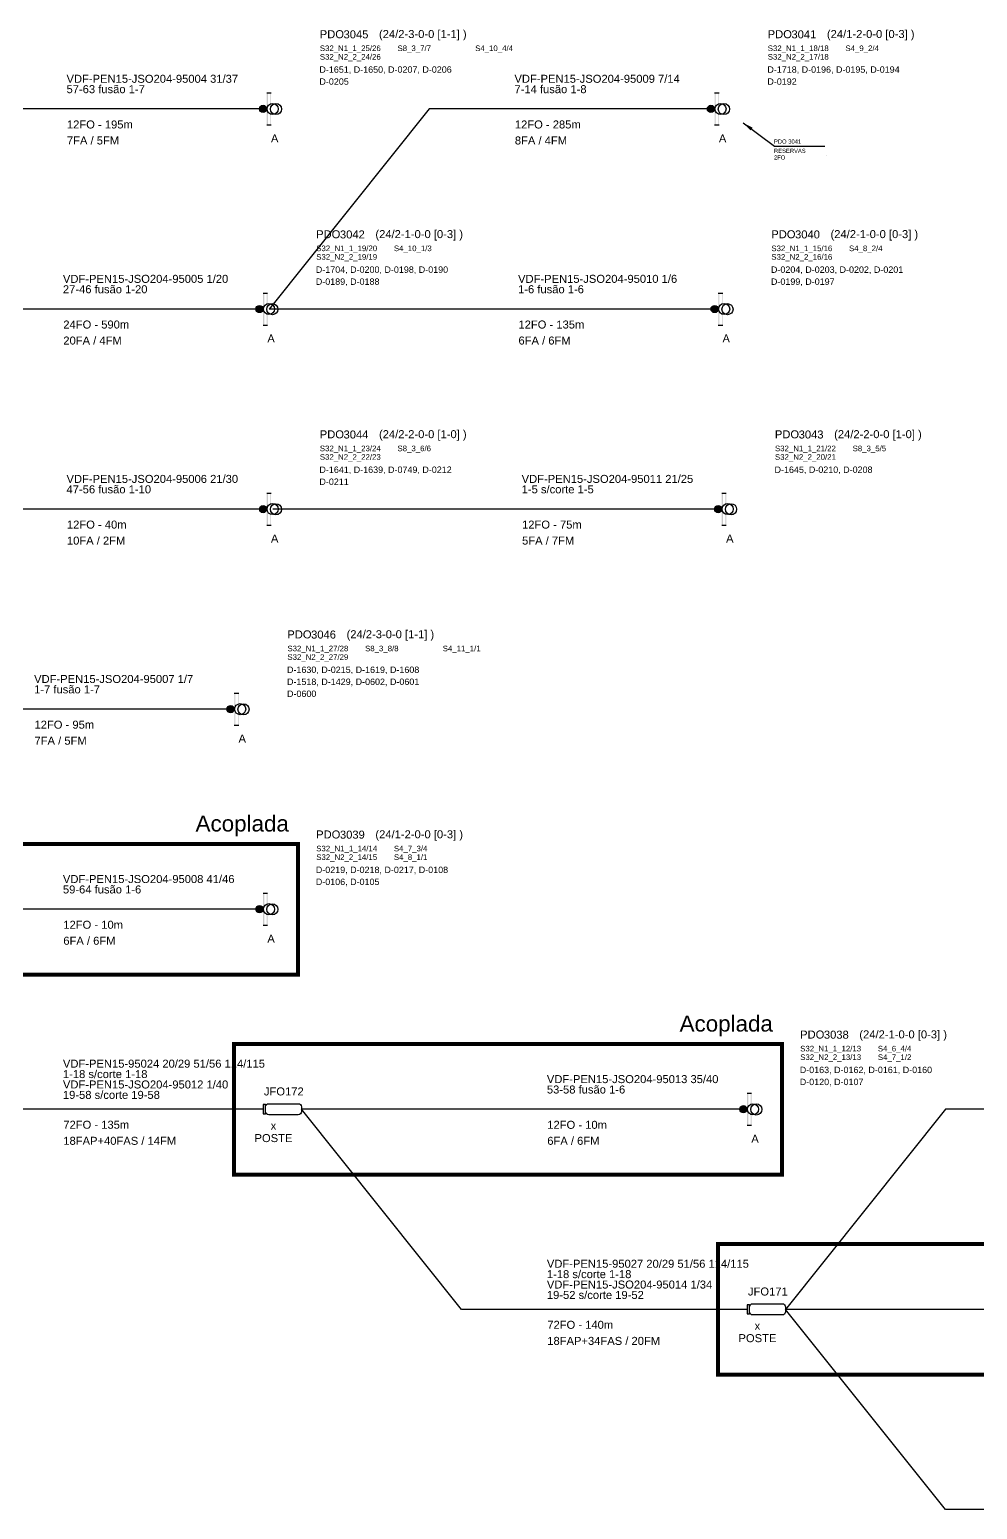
# Model space of a CAD drawing. Header units: millimetres. Extents: x 1437 to 1825, y 762 to 1002.
# Drawn here: x 1528.4 to 1646.7, y 816.6 to 1001.5 of the extents above; entities that cross this region are included whole.
import ezdxf
from ezdxf.enums import TextEntityAlignment as Align
from ezdxf.lldxf.tags import DXFTag

# ---------------------------------------------------------------- set-up
doc = ezdxf.new("R2010")
doc.units = ezdxf.units.MM
doc.layers.get('0').update_dxf_attribs({"lineweight": 5})
for name, color, linetype in [('ACOP', 3, 'Continuous'), ('Rede Secundária RESERVAS', 1, 'Continuous'), ('SINOP_AÉREO', 1, 'AEREO2'), ('SINOP_CONDUTA', 1, 'CONDUTA2'), ('SINOP_JSFO', 1, 'Continuous'), ('SINOP_PDO', 1, 'Continuous')]:
    doc.layers.add(name, color=color, linetype=linetype)
doc.styles.add('ARIAL', font='arial.ttf')
doc.styles.get("Standard").update_dxf_attribs({"font": 'arial.ttf'})
doc.styles.add('VDF', font='arial.ttf', dxfattribs={"height": 0.25})
doc.linetypes.add('AEREO2', pattern='A,1,-1,[6,LinesVod.shx,S=0,R=0,X=0,Y=0],-1,1', length=4)
tags = doc.linetypes.add('CONDUTA2', pattern='A,1,-1,[8,LinesVod.shx,S=1,R=0,X=0,Y=0],-1,1', length=4).pattern_tags.tags
tags[16:17] = [DXFTag(74, 4), DXFTag(75, 0), DXFTag(340, '0'), DXFTag(46, 1.0), DXFTag(50, 0.0), DXFTag(44, 0.0), DXFTag(45, 0.0)]
tags[14:15] = [DXFTag(74, 4), DXFTag(75, 0), DXFTag(340, '0'), DXFTag(46, 1.0), DXFTag(50, 0.0), DXFTag(44, 0.0), DXFTag(45, 0.0)]
tags[4:5] = [DXFTag(74, 4), DXFTag(75, 0), DXFTag(340, '0'), DXFTag(46, 1.0), DXFTag(50, 0.0), DXFTag(44, 0.0), DXFTag(45, 0.0)]
doc.dimstyles.new('ISO-25', dxfattribs={"dimtxt": 2.5, "dimasz": 2.5, "dimexe": 1.25, "dimexo": 0.625, "dimtad": 1, "dimtxsty": 'Standard', "dimcen": 2.5, "dimadec": 0, "dimazin": 0, "dimtfac": 1, "dimtmove": 0, "dimatfit": 3, "dimfxl": 1, "dimarcsym": 0})

# ---------------------------------------------------------------- blocks, each defined once
blk = doc.blocks.new('*U51')
blk.add_hatch(color=256).paths.add_polyline_path([(0, 0, 1), (-0.91, 0, 1)])
for p, q in [((0, 2), (0.56, 2)), ((0, -2), (0.56, -2))]:
    blk.add_line(p, q)
blk.add_circle((-0.45, 0), 0.453)
for centre in [(0.74, 0), (1.16, -0.02)]:
    blk.add_ellipse(centre, major_axis=(0, -0.695), ratio=0.99861)
for points in [[(0, 2), (0.15, 2), (0, -2), (0.15, -2)], [(0.46, -2), (0.56, -2), (0.46, 2), (0.56, 2)]]:
    blk.add_solid(points)
at = {"insert": (6.63, 9.84), "char_height": 1, "attachment_point": 1, "style": 'VDF'}
blk.add_mtext_dynamic_manual_height_columns('PDO', width=5.1324, gutter_width=12.5, heights=[0], dxfattribs=at)
at = {"style": 'VDF'}
for tag, p, height in [('JFO_PDO', (9.6, 8.82), 1), ('(CAP/N1-N2-N3-N4)', (14.03, 8.86), 1), ('PP_R', (6.59, 7.32), 0.8), ('SPLITTERS_001', (6.64, 7.23), 0.7), ('FLB', (11.42, 7.32), 0.8), ('SPLITTERS_002', (16.34, 7.23), 0.7), ('SPLITTERS_003', (26.04, 7.23), 0.7), ('SPLITTERS_004', (6.64, 6.16), 0.7), ('SPLITTERS_007', (6.64, 5.09), 0.7), ('SPLITTERS_005', (16.34, 6.16), 0.7), ('SPLITTERS_008', (16.33, 5.1), 0.7), ('SPLITTERS_006', (26.04, 6.15), 0.7), ('SPLITTERS_009', (26.03, 5.1), 0.7), ('CABO_001', (-25, 3.27), 1), ('CABO_002', (-25, 1.97), 1), ('CABO_003', (-25, 0.67), 1), ('CABO_004', (-25, -0.63), 1), ('CABO_005', (-25, -1.93), 1), ('CABO_CAP_COP', (-24.95, -2.44), 1), ('FA_FM', (-24.95, -4.44), 1)]:
    blk.add_attdef(tag, p, '', height=height, dxfattribs=at)
at = {"color": 5, "style": 'VDF'}
for tag, p in [('EDIFICIOS_001', (6.59, 4.52)), ('EDIFICIOS_002', (6.59, 3.02)), ('EDIFICIOS_003', (6.59, 1.52)), ('EDIFICIOS_004', (6.59, 0.02)), ('EDIFICIOS_005', (6.59, -1.46)), ('EDIFICIOS_006', (6.59, -2.92))]:
    blk.add_attdef(tag, p, '', height=0.8, dxfattribs=at)
at = {"style": 'VDF'}
blk.add_attdef('MODELO', text='', height=1, dxfattribs=at).set_placement((1, -4.18), align=Align.CENTER)
blk = doc.blocks.new('*U48')
blk.add_hatch(color=256).paths.add_polyline_path([(0, 0, 1), (-0.91, 0, 1)])
for p, q in [((0, 2), (0.56, 2)), ((0, -2), (0.56, -2))]:
    blk.add_line(p, q)
blk.add_circle((-0.45, 0), 0.453)
for centre in [(0.74, 0), (1.16, -0.02)]:
    blk.add_ellipse(centre, major_axis=(0, -0.695), ratio=0.99861)
for points in [[(0, 2), (0.15, 2), (0, -2), (0.15, -2)], [(0.46, -2), (0.56, -2), (0.46, 2), (0.56, 2)]]:
    blk.add_solid(points)
at = {"insert": (6.63, 9.84), "char_height": 1, "attachment_point": 1, "style": 'VDF'}
blk.add_mtext_dynamic_manual_height_columns('PDO', width=5.1324, gutter_width=12.5, heights=[0], dxfattribs=at)
at = {"style": 'VDF'}
for tag, p, height in [('JFO_PDO', (9.6, 8.82), 1), ('(CAP/N1-N2-N3-N4)', (14.03, 8.86), 1), ('PP_R', (6.59, 7.32), 0.8), ('SPLITTERS_001', (6.64, 7.23), 0.7), ('FLB', (11.42, 7.32), 0.8), ('SPLITTERS_002', (16.34, 7.23), 0.7), ('SPLITTERS_003', (26.04, 7.23), 0.7), ('SPLITTERS_004', (6.64, 6.16), 0.7), ('SPLITTERS_007', (6.64, 5.09), 0.7), ('SPLITTERS_005', (16.34, 6.16), 0.7), ('SPLITTERS_008', (16.33, 5.1), 0.7), ('SPLITTERS_006', (26.04, 6.15), 0.7), ('SPLITTERS_009', (26.03, 5.1), 0.7), ('CABO_001', (-25, 3.27), 1), ('CABO_002', (-25, 1.97), 1), ('CABO_003', (-25, 0.67), 1), ('CABO_004', (-25, -0.63), 1), ('CABO_005', (-25, -1.93), 1), ('CABO_CAP_COP', (-24.95, -2.44), 1), ('FA_FM', (-24.95, -4.44), 1)]:
    blk.add_attdef(tag, p, '', height=height, dxfattribs=at)
at = {"color": 5, "style": 'VDF'}
for tag, p in [('EDIFICIOS_001', (6.59, 4.52)), ('EDIFICIOS_002', (6.59, 3.02)), ('EDIFICIOS_003', (6.59, 1.52)), ('EDIFICIOS_004', (6.59, 0.02)), ('EDIFICIOS_005', (6.59, -1.46)), ('EDIFICIOS_006', (6.59, -2.92))]:
    blk.add_attdef(tag, p, '', height=0.8, dxfattribs=at)
at = {"style": 'VDF'}
blk.add_attdef('MODELO', text='', height=1, dxfattribs=at).set_placement((1, -4.18), align=Align.CENTER)
blk = doc.blocks.new('*U43')
blk.add_lwpolyline([(-4.5, 0.58), (-4.8, 0.58), (-4.8, -0.57), (-4.5, -0.57)], close=True)
blk.add_lwpolyline([(-0.4, -0.7), (-4.1, -0.7, -0.414214), (-4.5, -0.3), (-4.5, 0.3, -0.414214), (-4.1, 0.7), (-0.4, 0.7, -0.414214), (0, 0.3), (0, -0.3, -0.414214)], format="xyb", close=True)
at = {"style": 'VDF'}
for tag, p in [('CABO_001', (-29.8, 5.2)), ('CABO_002', (-29.8, 3.9)), ('CABO_003', (-29.8, 2.6)), ('CABO_004', (-29.8, 1.3)), ('CABO_005', (-29.8, 0)), ('CABO_CAP_COP', (-29.75, -2.44)), ('FA_FM', (-29.75, -4.44))]:
    blk.add_attdef(tag, p, '', height=1, dxfattribs=at)
for tag, p in [('JFO#', (-2.25, 1.73)), ('M', (-3.51, -2.55)), ('CVP', (-3.51, -4.1))]:
    blk.add_attdef(tag, text='', height=1, dxfattribs=at).set_placement(p, align=Align.CENTER)
blk = doc.blocks.new('*U39')
blk.add_hatch(color=256).paths.add_polyline_path([(0, 0, 1), (-0.91, 0, 1)])
for p, q in [((0, 2), (0.56, 2)), ((0, -2), (0.56, -2))]:
    blk.add_line(p, q)
blk.add_circle((-0.45, 0), 0.453)
for centre in [(0.74, 0), (1.16, -0.02)]:
    blk.add_ellipse(centre, major_axis=(0, -0.695), ratio=0.99861)
for points in [[(0, 2), (0.15, 2), (0, -2), (0.15, -2)], [(0.46, -2), (0.56, -2), (0.46, 2), (0.56, 2)]]:
    blk.add_solid(points)
at = {"insert": (6.63, 9.84), "char_height": 1, "attachment_point": 1, "style": 'VDF'}
blk.add_mtext_dynamic_manual_height_columns('PDO', width=5.1324, gutter_width=12.5, heights=[0], dxfattribs=at)
at = {"style": 'VDF'}
for tag, p, height in [('JFO_PDO', (9.6, 8.82), 1), ('(CAP/N1-N2-N3-N4)', (14.03, 8.86), 1), ('PP_R', (6.59, 7.32), 0.8), ('SPLITTERS_001', (6.64, 7.23), 0.7), ('FLB', (11.42, 7.32), 0.8), ('SPLITTERS_002', (16.34, 7.23), 0.7), ('SPLITTERS_003', (26.04, 7.23), 0.7), ('SPLITTERS_004', (6.64, 6.16), 0.7), ('SPLITTERS_007', (6.64, 5.09), 0.7), ('SPLITTERS_005', (16.34, 6.16), 0.7), ('SPLITTERS_008', (16.33, 5.1), 0.7), ('SPLITTERS_006', (26.04, 6.15), 0.7), ('SPLITTERS_009', (26.03, 5.1), 0.7), ('CABO_001', (-25, 3.27), 1), ('CABO_002', (-25, 1.97), 1), ('CABO_003', (-25, 0.67), 1), ('CABO_004', (-25, -0.63), 1), ('CABO_005', (-25, -1.93), 1), ('CABO_CAP_COP', (-24.95, -2.44), 1), ('FA_FM', (-24.95, -4.44), 1)]:
    blk.add_attdef(tag, p, '', height=height, dxfattribs=at)
at = {"color": 5, "style": 'VDF'}
for tag, p in [('EDIFICIOS_001', (6.59, 4.52)), ('EDIFICIOS_002', (6.59, 3.02)), ('EDIFICIOS_003', (6.59, 1.52)), ('EDIFICIOS_004', (6.59, 0.02)), ('EDIFICIOS_005', (6.59, -1.46)), ('EDIFICIOS_006', (6.59, -2.92))]:
    blk.add_attdef(tag, p, '', height=0.8, dxfattribs=at)
at = {"style": 'VDF'}
blk.add_attdef('MODELO', text='', height=1, dxfattribs=at).set_placement((1, -4.18), align=Align.CENTER)
blk = doc.blocks.new('*U40')
blk.add_lwpolyline([(-4.5, 0.58), (-4.8, 0.58), (-4.8, -0.57), (-4.5, -0.57)], close=True)
blk.add_lwpolyline([(-0.4, -0.7), (-4.1, -0.7, -0.414214), (-4.5, -0.3), (-4.5, 0.3, -0.414214), (-4.1, 0.7), (-0.4, 0.7, -0.414214), (0, 0.3), (0, -0.3, -0.414214)], format="xyb", close=True)
at = {"style": 'VDF'}
for tag, p in [('CABO_001', (-29.8, 5.2)), ('CABO_002', (-29.8, 3.9)), ('CABO_003', (-29.8, 2.6)), ('CABO_004', (-29.8, 1.3)), ('CABO_005', (-29.8, 0)), ('CABO_CAP_COP', (-29.75, -2.44)), ('FA_FM', (-29.75, -4.44))]:
    blk.add_attdef(tag, p, '', height=1, dxfattribs=at)
for tag, p in [('JFO#', (-2.25, 1.73)), ('M', (-3.51, -2.55)), ('CVP', (-3.51, -4.1))]:
    blk.add_attdef(tag, text='', height=1, dxfattribs=at).set_placement(p, align=Align.CENTER)
blk = doc.blocks.new('*U37')
blk.add_hatch(color=256).paths.add_polyline_path([(0, 0, 1), (-0.91, 0, 1)])
for p, q in [((0, 2), (0.56, 2)), ((0, -2), (0.56, -2))]:
    blk.add_line(p, q)
blk.add_circle((-0.45, 0), 0.453)
for centre in [(0.74, 0), (1.16, -0.02)]:
    blk.add_ellipse(centre, major_axis=(0, -0.695), ratio=0.99861)
for points in [[(0, 2), (0.15, 2), (0, -2), (0.15, -2)], [(0.46, -2), (0.56, -2), (0.46, 2), (0.56, 2)]]:
    blk.add_solid(points)
at = {"insert": (6.63, 9.84), "char_height": 1, "attachment_point": 1, "style": 'VDF'}
blk.add_mtext_dynamic_manual_height_columns('PDO', width=5.1324, gutter_width=12.5, heights=[0], dxfattribs=at)
at = {"style": 'VDF'}
for tag, p, height in [('JFO_PDO', (9.6, 8.82), 1), ('(CAP/N1-N2-N3-N4)', (14.03, 8.86), 1), ('PP_R', (6.59, 7.32), 0.8), ('SPLITTERS_001', (6.64, 7.23), 0.7), ('FLB', (11.42, 7.32), 0.8), ('SPLITTERS_002', (16.34, 7.23), 0.7), ('SPLITTERS_003', (26.04, 7.23), 0.7), ('SPLITTERS_004', (6.64, 6.16), 0.7), ('SPLITTERS_007', (6.64, 5.09), 0.7), ('SPLITTERS_005', (16.34, 6.16), 0.7), ('SPLITTERS_008', (16.33, 5.1), 0.7), ('SPLITTERS_006', (26.04, 6.15), 0.7), ('SPLITTERS_009', (26.03, 5.1), 0.7), ('CABO_001', (-25, 3.27), 1), ('CABO_002', (-25, 1.97), 1), ('CABO_003', (-25, 0.67), 1), ('CABO_004', (-25, -0.63), 1), ('CABO_005', (-25, -1.93), 1), ('CABO_CAP_COP', (-24.95, -2.44), 1), ('FA_FM', (-24.95, -4.44), 1)]:
    blk.add_attdef(tag, p, '', height=height, dxfattribs=at)
at = {"color": 5, "style": 'VDF'}
for tag, p in [('EDIFICIOS_001', (6.59, 4.52)), ('EDIFICIOS_002', (6.59, 3.02)), ('EDIFICIOS_003', (6.59, 1.52)), ('EDIFICIOS_004', (6.59, 0.02)), ('EDIFICIOS_005', (6.59, -1.46)), ('EDIFICIOS_006', (6.59, -2.92))]:
    blk.add_attdef(tag, p, '', height=0.8, dxfattribs=at)
at = {"style": 'VDF'}
blk.add_attdef('MODELO', text='', height=1, dxfattribs=at).set_placement((1, -4.18), align=Align.CENTER)
blk = doc.blocks.new('*U38')
blk.add_hatch(color=256).paths.add_polyline_path([(0, 0, 1), (-0.91, 0, 1)])
for p, q in [((0, 2), (0.56, 2)), ((0, -2), (0.56, -2))]:
    blk.add_line(p, q)
blk.add_circle((-0.45, 0), 0.453)
for centre in [(0.74, 0), (1.16, -0.02)]:
    blk.add_ellipse(centre, major_axis=(0, -0.695), ratio=0.99861)
for points in [[(0, 2), (0.15, 2), (0, -2), (0.15, -2)], [(0.46, -2), (0.56, -2), (0.46, 2), (0.56, 2)]]:
    blk.add_solid(points)
at = {"insert": (6.63, 9.84), "char_height": 1, "attachment_point": 1, "style": 'VDF'}
blk.add_mtext_dynamic_manual_height_columns('PDO', width=5.1324, gutter_width=12.5, heights=[0], dxfattribs=at)
at = {"style": 'VDF'}
for tag, p, height in [('JFO_PDO', (9.6, 8.82), 1), ('(CAP/N1-N2-N3-N4)', (14.03, 8.86), 1), ('PP_R', (6.59, 7.32), 0.8), ('SPLITTERS_001', (6.64, 7.23), 0.7), ('FLB', (11.42, 7.32), 0.8), ('SPLITTERS_002', (16.34, 7.23), 0.7), ('SPLITTERS_003', (26.04, 7.23), 0.7), ('SPLITTERS_004', (6.64, 6.16), 0.7), ('SPLITTERS_007', (6.64, 5.09), 0.7), ('SPLITTERS_005', (16.34, 6.16), 0.7), ('SPLITTERS_008', (16.33, 5.1), 0.7), ('SPLITTERS_006', (26.04, 6.15), 0.7), ('SPLITTERS_009', (26.03, 5.1), 0.7), ('CABO_001', (-25, 3.27), 1), ('CABO_002', (-25, 1.97), 1), ('CABO_003', (-25, 0.67), 1), ('CABO_004', (-25, -0.63), 1), ('CABO_005', (-25, -1.93), 1), ('CABO_CAP_COP', (-24.95, -2.44), 1), ('FA_FM', (-24.95, -4.44), 1)]:
    blk.add_attdef(tag, p, '', height=height, dxfattribs=at)
at = {"color": 5, "style": 'VDF'}
for tag, p in [('EDIFICIOS_001', (6.59, 4.52)), ('EDIFICIOS_002', (6.59, 3.02)), ('EDIFICIOS_003', (6.59, 1.52)), ('EDIFICIOS_004', (6.59, 0.02)), ('EDIFICIOS_005', (6.59, -1.46)), ('EDIFICIOS_006', (6.59, -2.92))]:
    blk.add_attdef(tag, p, '', height=0.8, dxfattribs=at)
at = {"style": 'VDF'}
blk.add_attdef('MODELO', text='', height=1, dxfattribs=at).set_placement((1, -4.18), align=Align.CENTER)
blk = doc.blocks.new('*U34')
blk.add_hatch(color=256).paths.add_polyline_path([(0, 0, 1), (-0.91, 0, 1)])
for p, q in [((0, 2), (0.56, 2)), ((0, -2), (0.56, -2))]:
    blk.add_line(p, q)
blk.add_circle((-0.45, 0), 0.453)
for centre in [(0.74, 0), (1.16, -0.02)]:
    blk.add_ellipse(centre, major_axis=(0, -0.695), ratio=0.99861)
for points in [[(0, 2), (0.15, 2), (0, -2), (0.15, -2)], [(0.46, -2), (0.56, -2), (0.46, 2), (0.56, 2)]]:
    blk.add_solid(points)
at = {"insert": (6.63, 9.84), "char_height": 1, "attachment_point": 1, "style": 'VDF'}
blk.add_mtext_dynamic_manual_height_columns('PDO', width=5.1324, gutter_width=12.5, heights=[0], dxfattribs=at)
at = {"style": 'VDF'}
for tag, p, height in [('JFO_PDO', (9.6, 8.82), 1), ('(CAP/N1-N2-N3-N4)', (14.03, 8.86), 1), ('PP_R', (6.59, 7.32), 0.8), ('SPLITTERS_001', (6.64, 7.23), 0.7), ('FLB', (11.42, 7.32), 0.8), ('SPLITTERS_002', (16.34, 7.23), 0.7), ('SPLITTERS_003', (26.04, 7.23), 0.7), ('SPLITTERS_004', (6.64, 6.16), 0.7), ('SPLITTERS_007', (6.64, 5.09), 0.7), ('SPLITTERS_005', (16.34, 6.16), 0.7), ('SPLITTERS_008', (16.33, 5.1), 0.7), ('SPLITTERS_006', (26.04, 6.15), 0.7), ('SPLITTERS_009', (26.03, 5.1), 0.7), ('CABO_001', (-25, 3.27), 1), ('CABO_002', (-25, 1.97), 1), ('CABO_003', (-25, 0.67), 1), ('CABO_004', (-25, -0.63), 1), ('CABO_005', (-25, -1.93), 1), ('CABO_CAP_COP', (-24.95, -2.44), 1), ('FA_FM', (-24.95, -4.44), 1)]:
    blk.add_attdef(tag, p, '', height=height, dxfattribs=at)
at = {"color": 5, "style": 'VDF'}
for tag, p in [('EDIFICIOS_001', (6.59, 4.52)), ('EDIFICIOS_002', (6.59, 3.02)), ('EDIFICIOS_003', (6.59, 1.52)), ('EDIFICIOS_004', (6.59, 0.02)), ('EDIFICIOS_005', (6.59, -1.46)), ('EDIFICIOS_006', (6.59, -2.92))]:
    blk.add_attdef(tag, p, '', height=0.8, dxfattribs=at)
at = {"style": 'VDF'}
blk.add_attdef('MODELO', text='', height=1, dxfattribs=at).set_placement((1, -4.18), align=Align.CENTER)
blk = doc.blocks.new('*U35')
blk.add_hatch(color=256).paths.add_polyline_path([(0, 0, 1), (-0.91, 0, 1)])
for p, q in [((0, 2), (0.56, 2)), ((0, -2), (0.56, -2))]:
    blk.add_line(p, q)
blk.add_circle((-0.45, 0), 0.453)
for centre in [(0.74, 0), (1.16, -0.02)]:
    blk.add_ellipse(centre, major_axis=(0, -0.695), ratio=0.99861)
for points in [[(0, 2), (0.15, 2), (0, -2), (0.15, -2)], [(0.46, -2), (0.56, -2), (0.46, 2), (0.56, 2)]]:
    blk.add_solid(points)
at = {"insert": (6.63, 9.84), "char_height": 1, "attachment_point": 1, "style": 'VDF'}
blk.add_mtext_dynamic_manual_height_columns('PDO', width=5.1324, gutter_width=12.5, heights=[0], dxfattribs=at)
at = {"style": 'VDF'}
for tag, p, height in [('JFO_PDO', (9.6, 8.82), 1), ('(CAP/N1-N2-N3-N4)', (14.03, 8.86), 1), ('PP_R', (6.59, 7.32), 0.8), ('SPLITTERS_001', (6.64, 7.23), 0.7), ('FLB', (11.42, 7.32), 0.8), ('SPLITTERS_002', (16.34, 7.23), 0.7), ('SPLITTERS_003', (26.04, 7.23), 0.7), ('SPLITTERS_004', (6.64, 6.16), 0.7), ('SPLITTERS_007', (6.64, 5.09), 0.7), ('SPLITTERS_005', (16.34, 6.16), 0.7), ('SPLITTERS_008', (16.33, 5.1), 0.7), ('SPLITTERS_006', (26.04, 6.15), 0.7), ('SPLITTERS_009', (26.03, 5.1), 0.7), ('CABO_001', (-25, 3.27), 1), ('CABO_002', (-25, 1.97), 1), ('CABO_003', (-25, 0.67), 1), ('CABO_004', (-25, -0.63), 1), ('CABO_005', (-25, -1.93), 1), ('CABO_CAP_COP', (-24.95, -2.44), 1), ('FA_FM', (-24.95, -4.44), 1)]:
    blk.add_attdef(tag, p, '', height=height, dxfattribs=at)
at = {"color": 5, "style": 'VDF'}
for tag, p in [('EDIFICIOS_001', (6.59, 4.52)), ('EDIFICIOS_002', (6.59, 3.02)), ('EDIFICIOS_003', (6.59, 1.52)), ('EDIFICIOS_004', (6.59, 0.02)), ('EDIFICIOS_005', (6.59, -1.46)), ('EDIFICIOS_006', (6.59, -2.92))]:
    blk.add_attdef(tag, p, '', height=0.8, dxfattribs=at)
at = {"style": 'VDF'}
blk.add_attdef('MODELO', text='', height=1, dxfattribs=at).set_placement((1, -4.18), align=Align.CENTER)
blk = doc.blocks.new('*U36')
blk.add_hatch(color=256).paths.add_polyline_path([(0, 0, 1), (-0.91, 0, 1)])
for p, q in [((0, 2), (0.56, 2)), ((0, -2), (0.56, -2))]:
    blk.add_line(p, q)
blk.add_circle((-0.45, 0), 0.453)
for centre in [(0.74, 0), (1.16, -0.02)]:
    blk.add_ellipse(centre, major_axis=(0, -0.695), ratio=0.99861)
for points in [[(0, 2), (0.15, 2), (0, -2), (0.15, -2)], [(0.46, -2), (0.56, -2), (0.46, 2), (0.56, 2)]]:
    blk.add_solid(points)
at = {"insert": (6.63, 9.84), "char_height": 1, "attachment_point": 1, "style": 'VDF'}
blk.add_mtext_dynamic_manual_height_columns('PDO', width=5.1324, gutter_width=12.5, heights=[0], dxfattribs=at)
at = {"style": 'VDF'}
for tag, p, height in [('JFO_PDO', (9.6, 8.82), 1), ('(CAP/N1-N2-N3-N4)', (14.03, 8.86), 1), ('PP_R', (6.59, 7.32), 0.8), ('SPLITTERS_001', (6.64, 7.23), 0.7), ('FLB', (11.42, 7.32), 0.8), ('SPLITTERS_002', (16.34, 7.23), 0.7), ('SPLITTERS_003', (26.04, 7.23), 0.7), ('SPLITTERS_004', (6.64, 6.16), 0.7), ('SPLITTERS_007', (6.64, 5.09), 0.7), ('SPLITTERS_005', (16.34, 6.16), 0.7), ('SPLITTERS_008', (16.33, 5.1), 0.7), ('SPLITTERS_006', (26.04, 6.15), 0.7), ('SPLITTERS_009', (26.03, 5.1), 0.7), ('CABO_001', (-25, 3.27), 1), ('CABO_002', (-25, 1.97), 1), ('CABO_003', (-25, 0.67), 1), ('CABO_004', (-25, -0.63), 1), ('CABO_005', (-25, -1.93), 1), ('CABO_CAP_COP', (-24.95, -2.44), 1), ('FA_FM', (-24.95, -4.44), 1)]:
    blk.add_attdef(tag, p, '', height=height, dxfattribs=at)
at = {"color": 5, "style": 'VDF'}
for tag, p in [('EDIFICIOS_001', (6.59, 4.52)), ('EDIFICIOS_002', (6.59, 3.02)), ('EDIFICIOS_003', (6.59, 1.52)), ('EDIFICIOS_004', (6.59, 0.02)), ('EDIFICIOS_005', (6.59, -1.46)), ('EDIFICIOS_006', (6.59, -2.92))]:
    blk.add_attdef(tag, p, '', height=0.8, dxfattribs=at)
at = {"style": 'VDF'}
blk.add_attdef('MODELO', text='', height=1, dxfattribs=at).set_placement((1, -4.18), align=Align.CENTER)
blk = doc.blocks.new('*U32')
blk.add_hatch(color=256).paths.add_polyline_path([(0, 0, 1), (-0.91, 0, 1)])
for p, q in [((0, 2), (0.56, 2)), ((0, -2), (0.56, -2))]:
    blk.add_line(p, q)
blk.add_circle((-0.45, 0), 0.453)
for centre in [(0.74, 0), (1.16, -0.02)]:
    blk.add_ellipse(centre, major_axis=(0, -0.695), ratio=0.99861)
for points in [[(0, 2), (0.15, 2), (0, -2), (0.15, -2)], [(0.46, -2), (0.56, -2), (0.46, 2), (0.56, 2)]]:
    blk.add_solid(points)
at = {"insert": (6.63, 9.84), "char_height": 1, "attachment_point": 1, "style": 'VDF'}
blk.add_mtext_dynamic_manual_height_columns('PDO', width=5.1324, gutter_width=12.5, heights=[0], dxfattribs=at)
at = {"style": 'VDF'}
for tag, p, height in [('JFO_PDO', (9.6, 8.82), 1), ('(CAP/N1-N2-N3-N4)', (14.03, 8.86), 1), ('PP_R', (6.59, 7.32), 0.8), ('SPLITTERS_001', (6.64, 7.23), 0.7), ('FLB', (11.42, 7.32), 0.8), ('SPLITTERS_002', (16.34, 7.23), 0.7), ('SPLITTERS_003', (26.04, 7.23), 0.7), ('SPLITTERS_004', (6.64, 6.16), 0.7), ('SPLITTERS_007', (6.64, 5.09), 0.7), ('SPLITTERS_005', (16.34, 6.16), 0.7), ('SPLITTERS_008', (16.33, 5.1), 0.7), ('SPLITTERS_006', (26.04, 6.15), 0.7), ('SPLITTERS_009', (26.03, 5.1), 0.7), ('CABO_001', (-25, 3.27), 1), ('CABO_002', (-25, 1.97), 1), ('CABO_003', (-25, 0.67), 1), ('CABO_004', (-25, -0.63), 1), ('CABO_005', (-25, -1.93), 1), ('CABO_CAP_COP', (-24.95, -2.44), 1), ('FA_FM', (-24.95, -4.44), 1)]:
    blk.add_attdef(tag, p, '', height=height, dxfattribs=at)
at = {"color": 5, "style": 'VDF'}
for tag, p in [('EDIFICIOS_001', (6.59, 4.52)), ('EDIFICIOS_002', (6.59, 3.02)), ('EDIFICIOS_003', (6.59, 1.52)), ('EDIFICIOS_004', (6.59, 0.02)), ('EDIFICIOS_005', (6.59, -1.46)), ('EDIFICIOS_006', (6.59, -2.92))]:
    blk.add_attdef(tag, p, '', height=0.8, dxfattribs=at)
at = {"style": 'VDF'}
blk.add_attdef('MODELO', text='', height=1, dxfattribs=at).set_placement((1, -4.18), align=Align.CENTER)
blk = doc.blocks.new('*U33')
at = {"layer": 'Rede Secundária RESERVAS'}
blk.add_line((15.93, -6.24), (15.93, -6.24), dxfattribs=at)
blk.add_lwpolyline([(5.99, -4.49), (15.64, -4.49)], dxfattribs=at)
at = {"layer": 'Rede Secundária RESERVAS', "style": 'ARIAL'}
blk.add_text('RESERVAS', height=0.8, dxfattribs=at).set_placement((5.91, -4.98), align=Align.TOP_LEFT)
for tag, p in [('FIBRA', (5.91, -4)), ('RS1', (5.91, -7.07)), ('RS2', (5.91, -8.36)), ('E1', (16.37, -7.07)), ('E2', (16.37, -8.36)), ('RS3', (5.91, -9.65)), ('RS4', (5.91, -10.94)), ('E3', (16.37, -9.65)), ('E4', (16.37, -10.94)), ('RS5', (5.91, -12.24)), ('RS6', (5.91, -13.53)), ('E5', (16.37, -12.24)), ('E6', (16.37, -13.53))]:
    blk.add_attdef(tag, p, '', height=0.8, dxfattribs=at)
at = {"layer": 'Rede Secundária RESERVAS'}
blk.add_leader([(0, 0), (5.99, -4.49)], dimstyle='ISO-25', override={"dimasz": 2, "dimzin": 0}, dxfattribs=at)

msp = doc.modelspace()

# ---------------------------------------------------------------- linework, layer by layer
at = {"layer": 'ACOP', "color": 3, "const_width": 0.5}
for points in [[(1561.9, 883.46), (1493.43, 883.46), (1493.43, 899.78), (1561.9, 899.78)], [(1622.35, 858.46), (1553.88, 858.46), (1553.88, 874.78), (1622.35, 874.78)], [(1682.8, 833.46), (1614.33, 833.46), (1614.33, 849.78), (1682.8, 849.78)]]:
    msp.add_lwpolyline(points, close=True, dxfattribs=at)
at = {"layer": 'SINOP_AÉREO', "linetype": 'AEREO2'}
for points in [[(1613.92, 991.62), (1578.27, 991.62), (1558.27, 966.62)], [(1557.52, 966.62), (1521.87, 966.62), (1501.87, 941.62)], [(1613.92, 966.62), (1558.27, 966.62)], [(1614.37, 941.62), (1558.72, 941.62)], [(1553.47, 916.62), (1497.81, 916.62)], [(1557.52, 891.62), (1501.87, 891.62)], [(1557.52, 866.62), (1521.87, 866.62), (1501.87, 891.62)], [(1617.97, 866.62), (1562.32, 866.62)], [(1617.97, 841.62), (1582.32, 841.62), (1562.32, 866.62)], [(1678.43, 866.62), (1642.77, 866.62), (1622.77, 841.62)], [(1678.43, 841.62), (1622.77, 841.62)], [(1678.43, 816.62), (1642.77, 816.62), (1622.77, 841.62)]]:
    msp.add_lwpolyline(points, dxfattribs=at)
at = {"layer": 'SINOP_CONDUTA', "linetype": 'CONDUTA2'}
for points in [[(1557.52, 991.62), (1521.87, 991.62), (1501.87, 941.62)], [(1557.52, 941.62), (1501.87, 941.62)]]:
    msp.add_lwpolyline(points, dxfattribs=at)

# ---------------------------------------------------------------- block references
at = {"layer": 'Rede Secundária RESERVAS', "ltscale": 3, "xscale": 0.650962422855753, "yscale": 0.650962422855753, "zscale": 0.650962422855753}
msp.add_blockref('*U33', (1617.49, 989.89), dxfattribs=at).add_auto_attribs({'FIBRA': 'PDO 3041', 'RS1': '2FO'})
at = {"layer": 'SINOP_JSFO', "color": 4}
ref = msp.add_blockref('*U43', (1562.32, 866.62), dxfattribs=at)
ref.add_attrib('CABO_001', 'VDF-PEN15-95024 20/29 51/56 114/115', (1532.52, 871.82), dxfattribs={"layer": '0', "height": 1, "style": 'VDF'})
ref.add_attrib('CABO_002', '1-18 s/corte 1-18', (1532.52, 870.52), dxfattribs={"layer": '0', "height": 1, "style": 'VDF'})
ref.add_attrib('CABO_003', 'VDF-PEN15-JSO204-95012 1/40', (1532.52, 869.22), dxfattribs={"layer": '0', "height": 1, "style": 'VDF'})
ref.add_attrib('CABO_004', '19-58 s/corte 19-58', (1532.52, 867.92), dxfattribs={"layer": '0', "height": 1, "style": 'VDF'})
ref.add_attrib('FA_FM', '18FAP+40FAS / 14FM', (1532.57, 862.18), dxfattribs={"layer": '0', "height": 1, "style": 'VDF'})
ref.add_attrib('CABO_CAP_COP', '72FO - 135m', (1532.57, 864.19), dxfattribs={"layer": '0', "height": 1, "style": 'VDF'})
ref.add_attrib('M', 'x', dxfattribs={"layer": '0', "height": 1, "style": 'VDF'}).set_placement((1558.82, 864.07), align=Align.CENTER)
ref.add_attrib('JSO#JFO', 'JFO172', dxfattribs={"layer": '0', "height": 1, "style": 'VDF'}).set_placement((1560.11, 868.35), align=Align.CENTER)
ref.add_attrib('CVP', 'POSTE', dxfattribs={"layer": '0', "height": 1, "style": 'VDF'}).set_placement((1558.82, 862.52), align=Align.CENTER)
ref = msp.add_blockref('*U40', (1622.77, 841.62), dxfattribs=at)
ref.add_attrib('CABO_001', 'VDF-PEN15-95027 20/29 51/56 114/115', (1592.97, 846.82), dxfattribs={"layer": '0', "height": 1, "style": 'VDF'})
ref.add_attrib('CABO_002', '1-18 s/corte 1-18', (1592.97, 845.52), dxfattribs={"layer": '0', "height": 1, "style": 'VDF'})
ref.add_attrib('CABO_003', 'VDF-PEN15-JSO204-95014 1/34', (1592.97, 844.22), dxfattribs={"layer": '0', "height": 1, "style": 'VDF'})
ref.add_attrib('CABO_004', '19-52 s/corte 19-52', (1592.97, 842.92), dxfattribs={"layer": '0', "height": 1, "style": 'VDF'})
ref.add_attrib('FA_FM', '18FAP+34FAS / 20FM', (1593.02, 837.18), dxfattribs={"layer": '0', "height": 1, "style": 'VDF'})
ref.add_attrib('CABO_CAP_COP', '72FO - 140m', (1593.02, 839.19), dxfattribs={"layer": '0', "height": 1, "style": 'VDF'})
ref.add_attrib('M', 'x', dxfattribs={"layer": '0', "height": 1, "style": 'VDF'}).set_placement((1619.27, 839.07), align=Align.CENTER)
ref.add_attrib('JSO#JFO', 'JFO171', dxfattribs={"layer": '0', "height": 1, "style": 'VDF'}).set_placement((1620.57, 843.35), align=Align.CENTER)
ref.add_attrib('CVP', 'POSTE', dxfattribs={"layer": '0', "height": 1, "style": 'VDF'}).set_placement((1619.27, 837.52), align=Align.CENTER)
at = {"layer": 'SINOP_PDO'}
for name, p, values in [('*U32', (1557.97, 991.62), {'JFO_PDO': '3045', 'MODELO': 'A', 'CABO_001': 'VDF-PEN15-JSO204-95004 31/37', 'CABO_002': '57-63 fusão 1-7', 'FA_FM': '7FA / 5FM', 'CABO_CAP_COP': '12FO - 195m', '(CAP/N1-N2-N3-N4)': '(24/2-3-0-0 [1-1] )', 'SPLITTERS_001': 'S32_N1_1_25/26', 'SPLITTERS_002': 'S8_3_7/7', 'SPLITTERS_003': 'S4_10_4/4', 'SPLITTERS_004': 'S32_N2_2_24/26', 'EDIFICIOS_001': 'D-1651, D-1650, D-0207, D-0206', 'EDIFICIOS_002': 'D-0205'}), ('*U36', (1613.92, 991.62), {'JFO_PDO': '3041', 'MODELO': 'A', 'CABO_001': 'VDF-PEN15-JSO204-95009 7/14', 'CABO_002': '7-14 fusão 1-8', 'FA_FM': '8FA / 4FM', 'CABO_CAP_COP': '12FO - 285m', '(CAP/N1-N2-N3-N4)': '(24/1-2-0-0 [0-3] )', 'SPLITTERS_001': 'S32_N1_1_18/18', 'SPLITTERS_002': 'S4_9_2/4', 'SPLITTERS_004': 'S32_N2_2_17/18', 'EDIFICIOS_001': 'D-1718, D-0196, D-0195, D-0194', 'EDIFICIOS_002': 'D-0192'}), ('*U34', (1557.52, 966.62), {'JFO_PDO': '3042', 'MODELO': 'A', 'CABO_001': 'VDF-PEN15-JSO204-95005 1/20', 'CABO_002': '27-46 fusão 1-20', 'FA_FM': '20FA / 4FM', 'CABO_CAP_COP': '24FO - 590m', '(CAP/N1-N2-N3-N4)': '(24/2-1-0-0 [0-3] )', 'SPLITTERS_001': 'S32_N1_1_19/20', 'SPLITTERS_002': 'S4_10_1/3', 'SPLITTERS_004': 'S32_N2_2_19/19', 'EDIFICIOS_001': 'D-1704, D-0200, D-0198, D-0190', 'EDIFICIOS_002': 'D-0189, D-0188'}), ('*U35', (1614.37, 966.62), {'JFO_PDO': '3040', 'MODELO': 'A', 'CABO_001': 'VDF-PEN15-JSO204-95010 1/6', 'CABO_002': '1-6 fusão 1-6', 'FA_FM': '6FA / 6FM', 'CABO_CAP_COP': '12FO - 135m', '(CAP/N1-N2-N3-N4)': '(24/2-1-0-0 [0-3] )', 'SPLITTERS_001': 'S32_N1_1_15/16', 'SPLITTERS_002': 'S4_8_2/4', 'SPLITTERS_004': 'S32_N2_2_16/16', 'EDIFICIOS_001': 'D-0204, D-0203, D-0202, D-0201', 'EDIFICIOS_002': 'D-0199, D-0197'}), ('*U37', (1557.97, 941.62), {'JFO_PDO': '3044', 'MODELO': 'A', 'CABO_001': 'VDF-PEN15-JSO204-95006 21/30', 'CABO_002': '47-56 fusão 1-10', 'FA_FM': '10FA / 2FM', 'CABO_CAP_COP': '12FO - 40m', '(CAP/N1-N2-N3-N4)': '(24/2-2-0-0 [1-0] )', 'SPLITTERS_001': 'S32_N1_1_23/24', 'SPLITTERS_002': 'S8_3_6/6', 'SPLITTERS_004': 'S32_N2_2_22/23', 'EDIFICIOS_001': 'D-1641, D-1639, D-0749, D-0212', 'EDIFICIOS_002': 'D-0211'}), ('*U38', (1614.82, 941.62), {'JFO_PDO': '3043', 'MODELO': 'A', 'CABO_001': 'VDF-PEN15-JSO204-95011 21/25', 'CABO_002': '1-5 s/corte 1-5', 'FA_FM': '5FA / 7FM', 'CABO_CAP_COP': '12FO - 75m', '(CAP/N1-N2-N3-N4)': '(24/2-2-0-0 [1-0] )', 'SPLITTERS_001': 'S32_N1_1_21/22', 'SPLITTERS_002': 'S8_3_5/5', 'SPLITTERS_004': 'S32_N2_2_20/21', 'EDIFICIOS_001': 'D-1645, D-0210, D-0208'}), ('*U51', (1553.92, 916.62), {'JFO_PDO': '3046', 'MODELO': 'A', 'CABO_001': 'VDF-PEN15-JSO204-95007 1/7', 'CABO_002': '1-7 fusão 1-7', 'FA_FM': '7FA / 5FM', 'CABO_CAP_COP': '12FO - 95m', '(CAP/N1-N2-N3-N4)': '(24/2-3-0-0 [1-1] )', 'SPLITTERS_001': 'S32_N1_1_27/28', 'SPLITTERS_002': 'S8_3_8/8', 'SPLITTERS_003': 'S4_11_1/1', 'SPLITTERS_004': 'S32_N2_2_27/29', 'EDIFICIOS_001': 'D-1630, D-0215, D-1619, D-1608', 'EDIFICIOS_002': 'D-1518, D-1429, D-0602, D-0601', 'EDIFICIOS_003': 'D-0600'}), ('*U48', (1557.52, 891.62), {'JFO_PDO': '3039', 'MODELO': 'A', 'CABO_001': 'VDF-PEN15-JSO204-95008 41/46', 'CABO_002': '59-64 fusão 1-6', 'FA_FM': '6FA / 6FM', 'CABO_CAP_COP': '12FO - 10m', '(CAP/N1-N2-N3-N4)': '(24/1-2-0-0 [0-3] )', 'SPLITTERS_001': 'S32_N1_1_14/14', 'SPLITTERS_002': 'S4_7_3/4', 'SPLITTERS_004': 'S32_N2_2_14/15', 'SPLITTERS_005': 'S4_8_1/1', 'EDIFICIOS_001': 'D-0219, D-0218, D-0217, D-0108', 'EDIFICIOS_002': 'D-0106, D-0105'}), ('*U39', (1617.97, 866.62), {'JFO_PDO': '3038', 'MODELO': 'A', 'CABO_001': 'VDF-PEN15-JSO204-95013 35/40', 'CABO_002': '53-58 fusão 1-6', 'FA_FM': '6FA / 6FM', 'CABO_CAP_COP': '12FO - 10m', '(CAP/N1-N2-N3-N4)': '(24/2-1-0-0 [0-3] )', 'SPLITTERS_001': 'S32_N1_1_12/13', 'SPLITTERS_002': 'S4_6_4/4', 'SPLITTERS_004': 'S32_N2_2_13/13', 'SPLITTERS_005': 'S4_7_1/2', 'EDIFICIOS_001': 'D-0163, D-0162, D-0161, D-0160', 'EDIFICIOS_002': 'D-0120, D-0107'})]:
    msp.add_blockref(name, p, dxfattribs=at).add_auto_attribs(values)

# ---------------------------------------------------------------- texts
at = {"layer": 'ACOP', "color": 3, "char_height": 2, "attachment_point": 1}
for insert in [(1549.09, 903.33), (1609.55, 878.33)]:
    msp.add_mtext_dynamic_manual_height_columns('Acoplada', width=12.6704, gutter_width=12.5, heights=[0], dxfattribs=dict(at, insert=insert))

doc.saveas('drawing.dxf')
